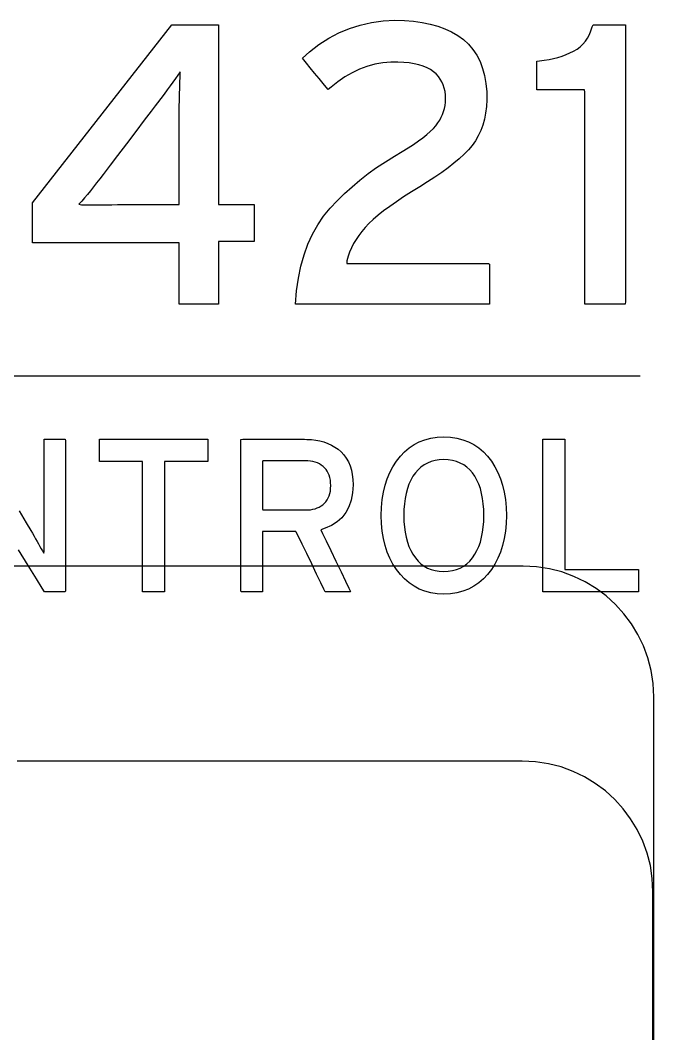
# Model space of a CAD drawing. Extents: x 1 to 47.7, y 0.2 to 35.
# Drawn here: x 24.868 to 25.353, y 16.72 to 17.495 of the extents above; entities that cross this region are included whole.
import ezdxf

# ---------------------------------------------------------------- set-up
doc = ezdxf.new("R2010")
doc.units = 0
doc.header["$MEASUREMENT"] = 0
for name, color, linetype in [('4_1__4U__UP_TO_ONE_IO_BOAR', 7, 'CONTINUOUS'), ('4_2__4U__FRONT_PANEL_W_24_', 7, 'CONTINUOUS'), ('5_1___24__TARGET_LEDS___12', 7, 'CONTINUOUS')]:
    doc.layers.add(name, color=color, linetype=linetype)

msp = doc.modelspace()

# ---------------------------------------------------------------- linework, layer by layer
at = {"layer": '4_1__4U__UP_TO_ONE_IO_BOAR'}
msp.add_lwpolyline([(25.35263, 16.70396), (25.35263, 16.72656), (25.35263, 16.74824), (25.35263, 16.769), (25.35263, 16.78884), (25.35263, 16.80774), (25.35263, 16.82569), (25.35263, 16.84268), (25.35263, 16.85871), (25.35263, 16.87378), (25.35263, 16.88786), (25.35263, 16.90095), (25.35263, 16.91304), (25.35263, 16.92413), (25.35263, 16.9342), (25.35263, 16.94324), (25.35263, 16.95126), (25.35263, 16.95823), (25.35263, 16.96416), (25.35263, 16.96903), (25.35263, 16.97283), (25.35263, 16.97555), (25.35263, 16.9772), (25.35263, 16.97774), (25.35263, 16.97774), (25.35212, 16.98795), (25.3506, 16.99787), (25.34813, 17.00745), (25.34476, 17.01663), (25.34055, 17.02537), (25.33553, 17.03361), (25.32977, 17.04132), (25.32331, 17.04842), (25.3162, 17.05488), (25.3085, 17.06064), (25.30025, 17.06566), (25.29151, 17.06987), (25.28233, 17.07324), (25.27275, 17.07571), (25.26283, 17.07723), (25.25262, 17.07775), (25.25197, 17.07775), (25.25003, 17.07775), (25.24682, 17.07775), (25.24236, 17.07775), (25.23668, 17.07775), (25.22978, 17.07775), (25.22171, 17.07775), (25.21246, 17.07775), (25.20207, 17.07775), (25.19055, 17.07775), (25.17793, 17.07775), (25.16423, 17.07775), (25.14946, 17.07775), (25.13365, 17.07775), (25.11681, 17.07775), (25.09897, 17.07775), (25.08015, 17.07775), (25.06037, 17.07775), (25.03964, 17.07775), (25.018, 17.07775), (24.99546, 17.07775), (24.97203, 17.07775), (24.94775, 17.07775), (24.92263, 17.07775), (24.89668, 17.07775), (24.86995, 17.07775), (24.81416, 17.07775)], dxfattribs=at)
at = {"layer": '4_2__4U__FRONT_PANEL_W_24_'}
for points in [[(25.07845, 17.27809), (25.07934, 17.28834), (25.08074, 17.29807), (25.08266, 17.30728), (25.0851, 17.31596), (25.08805, 17.32412), (25.09153, 17.33175), (25.09552, 17.33886), (25.10003, 17.34545), (25.10506, 17.35151), (25.11042, 17.35721), (25.116, 17.36271), (25.12181, 17.368), (25.12784, 17.37309), (25.13409, 17.37797), (25.14056, 17.38265), (25.14726, 17.38712), (25.15417, 17.39139), (25.16021, 17.39493), (25.16467, 17.3977), (25.16878, 17.40039), (25.17254, 17.40298), (25.17594, 17.40549), (25.17898, 17.40791), (25.18167, 17.41024), (25.184, 17.41248), (25.18597, 17.41463), (25.18754, 17.41674), (25.18888, 17.41889), (25.19004, 17.42109), (25.19103, 17.42332), (25.19184, 17.42559), (25.19248, 17.4279), (25.19294, 17.43024), (25.19322, 17.43263), (25.19333, 17.43506), (25.19324, 17.43793), (25.19292, 17.44072), (25.19236, 17.44335), (25.19158, 17.44583), (25.19056, 17.44816), (25.1893, 17.45034), (25.18782, 17.45237), (25.1861, 17.45425), (25.18414, 17.45598), (25.18181, 17.4576), (25.17917, 17.45901), (25.17621, 17.46023), (25.17294, 17.46125), (25.16937, 17.46208), (25.16548, 17.4627), (25.16128, 17.46313), (25.15677, 17.46336), (25.15147, 17.46333), (25.14521, 17.46276), (25.13912, 17.46166), (25.13317, 17.46004), (25.12739, 17.4579), (25.12176, 17.45523), (25.1163, 17.45204), (25.11099, 17.44832), (25.10584, 17.44408), (25.10337, 17.44231), (25.10195, 17.44405), (25.09954, 17.44702), (25.09648, 17.45078), (25.09313, 17.4549), (25.08984, 17.45894), (25.08696, 17.46249), (25.08484, 17.46509), (25.08383, 17.46633), (25.08923, 17.47118), (25.09645, 17.47672), (25.10395, 17.48154), (25.11171, 17.48564), (25.11975, 17.48902), (25.12805, 17.49167), (25.13662, 17.49361), (25.14547, 17.49483), (25.15458, 17.49532), (25.16187, 17.49514), (25.16879, 17.49459), (25.17535, 17.49368), (25.18153, 17.49241), (25.18735, 17.49077), (25.1928, 17.48876), (25.19788, 17.48639), (25.2026, 17.48366), (25.20695, 17.48053), (25.21085, 17.47691), (25.21427, 17.47291), (25.21722, 17.46851), (25.2197, 17.46371), (25.22169, 17.45853), (25.22321, 17.45296), (25.22426, 17.44699), (25.22483, 17.44063), (25.2249, 17.43454), (25.22461, 17.42932), (25.22399, 17.42434), (25.22307, 17.41961), (25.22183, 17.41511), (25.22027, 17.41086), (25.2184, 17.40684), (25.21621, 17.40307), (25.21371, 17.39953), (25.21079, 17.39618), (25.20746, 17.39279), (25.20375, 17.38936), (25.19967, 17.38589), (25.19521, 17.38238), (25.19037, 17.37883), (25.18516, 17.37523), (25.17958, 17.37159), (25.17362, 17.36791), (25.16723, 17.36401), (25.16124, 17.36019), (25.15569, 17.3565), (25.15059, 17.35292), (25.14593, 17.34947), (25.14172, 17.34614), (25.13796, 17.34293), (25.13464, 17.33983), (25.13177, 17.33685), (25.12921, 17.33383), (25.12689, 17.33076), (25.1248, 17.32764), (25.12294, 17.32448), (25.12131, 17.32127), (25.11992, 17.31802), (25.11876, 17.31472), (25.11783, 17.31137), (25.1178, 17.30911), (25.12416, 17.30911), (25.13647, 17.30911), (25.15278, 17.30911), (25.17115, 17.30911), (25.18962, 17.30911), (25.20625, 17.30911), (25.2191, 17.30911), (25.22622, 17.30911), (25.22704, 17.30875), (25.22704, 17.30653), (25.22704, 17.30275), (25.22704, 17.29796), (25.22704, 17.29272), (25.22704, 17.28756), (25.22704, 17.28305), (25.22704, 17.27973), (25.22704, 17.27815), (25.22374, 17.27809), (25.21122, 17.27809), (25.19181, 17.27809), (25.16816, 17.27809), (25.1429, 17.27809), (25.11866, 17.27809), (25.09808, 17.27809), (25.0838, 17.27809)], [(25.30001, 17.27809), (25.30001, 17.28436), (25.30001, 17.30105), (25.30001, 17.32495), (25.30001, 17.35285), (25.30001, 17.38155), (25.30001, 17.40785), (25.30001, 17.42854), (25.30001, 17.44042), (25.29964, 17.44206), (25.29698, 17.44206), (25.29235, 17.44206), (25.28645, 17.44206), (25.28002, 17.44206), (25.27377, 17.44206), (25.26842, 17.44206), (25.26468, 17.44206), (25.26328, 17.44206), (25.26328, 17.4429), (25.26328, 17.44515), (25.26328, 17.44837), (25.26328, 17.45212), (25.26328, 17.45599), (25.26328, 17.45953), (25.26328, 17.46232), (25.26328, 17.46392), (25.26518, 17.4643), (25.2689, 17.46472), (25.27249, 17.46529), (25.27595, 17.46601), (25.27928, 17.46686), (25.28248, 17.46787), (25.28555, 17.46902), (25.2885, 17.47031), (25.29131, 17.47175), (25.29392, 17.4733), (25.29629, 17.47506), (25.29842, 17.47705), (25.30032, 17.47925), (25.30198, 17.48168), (25.3034, 17.48432), (25.30459, 17.48718), (25.30554, 17.49027), (25.30617, 17.49189), (25.30799, 17.49189), (25.31116, 17.49189), (25.31518, 17.49189), (25.31957, 17.49189), (25.32384, 17.49189), (25.3275, 17.49189), (25.33005, 17.49189), (25.33101, 17.49189), (25.33101, 17.48371), (25.33101, 17.46195), (25.33101, 17.43079), (25.33101, 17.39441), (25.33101, 17.35699), (25.33101, 17.32269), (25.33101, 17.29571), (25.33101, 17.28022), (25.3307, 17.27809), (25.32846, 17.27809), (25.32455, 17.27809), (25.31957, 17.27809), (25.31414, 17.27809), (25.30887, 17.27809), (25.30435, 17.27809), (25.30119, 17.27809)], [(24.99025, 17.45591), (24.9885, 17.45342), (24.98664, 17.4508), (24.98464, 17.44803), (24.98252, 17.44512), (24.98027, 17.44206), (24.9779, 17.43887), (24.9754, 17.43553), (24.97278, 17.43204), (24.97109, 17.42982), (24.96797, 17.42571), (24.96274, 17.41881), (24.9562, 17.41018), (24.94915, 17.40088), (24.94238, 17.39195), (24.93669, 17.38446), (24.93289, 17.37944), (24.93136, 17.37743), (24.9288, 17.37409), (24.92631, 17.37088), (24.92389, 17.36782), (24.92153, 17.3649), (24.91925, 17.36213), (24.91703, 17.3595), (24.91489, 17.35701), (24.91281, 17.35466), (24.91467, 17.35402), (24.9182, 17.35403), (24.92187, 17.35405), (24.92569, 17.35407), (24.92965, 17.35411), (24.93375, 17.35415), (24.93799, 17.35421), (24.94238, 17.35427), (24.94574, 17.35432), (24.94834, 17.35432), (24.95351, 17.35432), (24.96037, 17.35432), (24.96805, 17.35432), (24.97566, 17.35432), (24.98233, 17.35432), (24.98718, 17.35432), (24.98934, 17.35432), (24.98938, 17.35612), (24.98938, 17.36207), (24.98938, 17.37098), (24.98938, 17.38158), (24.98938, 17.39263), (24.98938, 17.40287), (24.98938, 17.41106), (24.98938, 17.41594), (24.98941, 17.41907), (24.98948, 17.42432), (24.98957, 17.42939), (24.98966, 17.43427), (24.98976, 17.43897), (24.98987, 17.44348), (24.98999, 17.44781), (24.99011, 17.45195)], [(25.12257, 17.13984), (25.12214, 17.13365), (25.12107, 17.12805), (25.11936, 17.12304), (25.117, 17.11861), (25.11401, 17.11477), (25.11037, 17.11152), (25.10609, 17.10886), (25.10116, 17.10678), (25.09782, 17.10551), (25.09924, 17.10257), (25.10194, 17.097), (25.10547, 17.0897), (25.10941, 17.08155), (25.11334, 17.07344), (25.11682, 17.06626), (25.11941, 17.06089), (25.1207, 17.05823), (25.12038, 17.05809), (25.11874, 17.05809), (25.11615, 17.05809), (25.11299, 17.05809), (25.10961, 17.05809), (25.10638, 17.05809), (25.10367, 17.05809), (25.10183, 17.05809), (25.10122, 17.05811), (25.10024, 17.06011), (25.09793, 17.0649), (25.09468, 17.07159), (25.09092, 17.07935), (25.08707, 17.08729), (25.08354, 17.09458), (25.08075, 17.10034), (25.07911, 17.10371), (25.07865, 17.10424), (25.07693, 17.10424), (25.07384, 17.10424), (25.06987, 17.10424), (25.06548, 17.10424), (25.06116, 17.10424), (25.05738, 17.10424), (25.05462, 17.10424), (25.05335, 17.10424), (25.05332, 17.10308), (25.05332, 17.09897), (25.05332, 17.09271), (25.05332, 17.08516), (25.05332, 17.07718), (25.05332, 17.06963), (25.05332, 17.06337), (25.05332, 17.05926), (25.0533, 17.05809), (25.05247, 17.05809), (25.05068, 17.05809), (25.04823, 17.05809), (25.04542, 17.05809), (25.04258, 17.05809), (25.04, 17.05809), (25.038, 17.05809), (25.03688, 17.05809), (25.03674, 17.05943), (25.03674, 17.06796), (25.03674, 17.08251), (25.03674, 17.10092), (25.03674, 17.121), (25.03674, 17.14059), (25.03674, 17.15751), (25.03674, 17.1696), (25.03674, 17.17467), (25.03827, 17.17471), (25.04293, 17.17471), (25.04982, 17.17471), (25.058, 17.17471), (25.06656, 17.17471), (25.07458, 17.17471), (25.08113, 17.17471), (25.08528, 17.17471), (25.08724, 17.1747), (25.09069, 17.17453), (25.09401, 17.17413), (25.09719, 17.17352), (25.10024, 17.17267), (25.10315, 17.17161), (25.10592, 17.17033), (25.10856, 17.16882), (25.11107, 17.16709), (25.11344, 17.1651), (25.11555, 17.16285), (25.11738, 17.16033), (25.11894, 17.15756), (25.12022, 17.15453), (25.12122, 17.15124), (25.12195, 17.1477), (25.1224, 17.1439)], [(25.23984, 17.11644), (25.23963, 17.11023), (25.23908, 17.10433), (25.23819, 17.09872), (25.23694, 17.09341), (25.23535, 17.0884), (25.23342, 17.08369), (25.23114, 17.07928), (25.22852, 17.07517), (25.22553, 17.07133), (25.22225, 17.06787), (25.2187, 17.06486), (25.21489, 17.0623), (25.21082, 17.06019), (25.20649, 17.05852), (25.20189, 17.05731), (25.19704, 17.05654), (25.19192, 17.05622), (25.18685, 17.05654), (25.18203, 17.05731), (25.17749, 17.05852), (25.17321, 17.06019), (25.16919, 17.0623), (25.16545, 17.06486), (25.16196, 17.06787), (25.15875, 17.07133), (25.15576, 17.07517), (25.15308, 17.07928), (25.15074, 17.08369), (25.14876, 17.0884), (25.14713, 17.09341), (25.14586, 17.09872), (25.14494, 17.10433), (25.14438, 17.11023), (25.14417, 17.11644), (25.14438, 17.12265), (25.14494, 17.12857), (25.14586, 17.1342), (25.14713, 17.13953), (25.14876, 17.14457), (25.15074, 17.14931), (25.15308, 17.15377), (25.15576, 17.15793), (25.15875, 17.16177), (25.16196, 17.16517), (25.16545, 17.16813), (25.16919, 17.17065), (25.17321, 17.17272), (25.17749, 17.17435), (25.18203, 17.17554), (25.18685, 17.17628), (25.19192, 17.17658), (25.19704, 17.17628), (25.20189, 17.17554), (25.20649, 17.17435), (25.21082, 17.17272), (25.21489, 17.17065), (25.2187, 17.16813), (25.22225, 17.16517), (25.22553, 17.16177), (25.22852, 17.15793), (25.23114, 17.15377), (25.23342, 17.14931), (25.23535, 17.14457), (25.23694, 17.13953), (25.23819, 17.1342), (25.23908, 17.12857), (25.23963, 17.12265)], [(25.22262, 17.11644), (25.22251, 17.12102), (25.22219, 17.12537), (25.22165, 17.12948), (25.2209, 17.13335), (25.21994, 17.13698), (25.21876, 17.14038), (25.21737, 17.14354), (25.21577, 17.14647), (25.21394, 17.14912), (25.2119, 17.15144), (25.20965, 17.15346), (25.20721, 17.15517), (25.20456, 17.15658), (25.2017, 17.15769), (25.19865, 17.15849), (25.19539, 17.15898), (25.19192, 17.15917), (25.18853, 17.15898), (25.18533, 17.15849), (25.18233, 17.15769), (25.17952, 17.15658), (25.17691, 17.15517), (25.17449, 17.15346), (25.17226, 17.15144), (25.17023, 17.14912), (25.16838, 17.14647), (25.16674, 17.14354), (25.16532, 17.14038), (25.16412, 17.13698), (25.16314, 17.13335), (25.16237, 17.12948), (25.16183, 17.12537), (25.1615, 17.12102), (25.16139, 17.11644), (25.1615, 17.11191), (25.16183, 17.10762), (25.16237, 17.10356), (25.16314, 17.09973), (25.16412, 17.09613), (25.16532, 17.09277), (25.16674, 17.08963), (25.16838, 17.08673), (25.17023, 17.08403), (25.17226, 17.08159), (25.17449, 17.07948), (25.17691, 17.07769), (25.17952, 17.07623), (25.18233, 17.07509), (25.18533, 17.07428), (25.18853, 17.07379), (25.19192, 17.07363), (25.19539, 17.07379), (25.19865, 17.07428), (25.2017, 17.07509), (25.20456, 17.07623), (25.20721, 17.07769), (25.20965, 17.07948), (25.2119, 17.08159), (25.21394, 17.08403), (25.21577, 17.08673), (25.21737, 17.08963), (25.21876, 17.09277), (25.21994, 17.09613), (25.2209, 17.09973), (25.22165, 17.10356), (25.22219, 17.10762), (25.22251, 17.11191)], [(25.10551, 17.13935), (25.1054, 17.14151), (25.10516, 17.14354), (25.10477, 17.14543), (25.10426, 17.14719), (25.1036, 17.14882), (25.1028, 17.15031), (25.10187, 17.15167), (25.1008, 17.1529), (25.09959, 17.15402), (25.09826, 17.15504), (25.09682, 17.15591), (25.09528, 17.15665), (25.09363, 17.15725), (25.09187, 17.15771), (25.09001, 17.15804), (25.08805, 17.15823), (25.08625, 17.15828), (25.08462, 17.15828), (25.08097, 17.15828), (25.07595, 17.15828), (25.07022, 17.15828), (25.06444, 17.15828), (25.05927, 17.15828), (25.05538, 17.15828), (25.05343, 17.15828), (25.05332, 17.15751), (25.05332, 17.15424), (25.05332, 17.14909), (25.05332, 17.1428), (25.05332, 17.13614), (25.05332, 17.12986), (25.05332, 17.1247), (25.05332, 17.12143), (25.05343, 17.12067), (25.05538, 17.12067), (25.05927, 17.12067), (25.06444, 17.12067), (25.07022, 17.12067), (25.07595, 17.12067), (25.08097, 17.12067), (25.08462, 17.12067), (25.08625, 17.12067), (25.08802, 17.12071), (25.08996, 17.12089), (25.09179, 17.1212), (25.09352, 17.12164), (25.09515, 17.12221), (25.09668, 17.12291), (25.09811, 17.12374), (25.09943, 17.12471), (25.10065, 17.1258), (25.10176, 17.12701), (25.10272, 17.12836), (25.10354, 17.12985), (25.10422, 17.13147), (25.10475, 17.13323), (25.10515, 17.13514), (25.1054, 17.13717)]]:
    msp.add_lwpolyline(points, close=True, dxfattribs=at)
for points in [[(25.01949, 17.32614), (25.01949, 17.27809), (24.98938, 17.27809), (24.98938, 17.3251), (24.87724, 17.3251), (24.87724, 17.35569), (24.98397, 17.49189), (25.01949, 17.49189), (25.01949, 17.35432), (25.04694, 17.35432), (25.04694, 17.32614), (25.01949, 17.32614)], [(25.3422, 17.22313), (22.07394, 17.22313)], [(24.8669, 17.11994), (24.87247, 17.11071), (24.87599, 17.10489), (24.87717, 17.1029), (24.87844, 17.10073), (24.87964, 17.09864), (24.8808, 17.09663), (24.88191, 17.09469), (24.88296, 17.09282), (24.88397, 17.09103), (24.88492, 17.08932), (24.88582, 17.08768), (24.88617, 17.08861), (24.88613, 17.0915), (24.8861, 17.09447), (24.88608, 17.09753), (24.88606, 17.10066), (24.88604, 17.10388), (24.88604, 17.10718), (24.88603, 17.11056), (24.88603, 17.11402), (24.88603, 17.11615), (24.88603, 17.12156), (24.88603, 17.12969), (24.88603, 17.13946), (24.88603, 17.14977), (24.88603, 17.15954), (24.88603, 17.16767), (24.88603, 17.17308), (24.88604, 17.17471), (24.8868, 17.17471), (24.88852, 17.17471), (24.89089, 17.17471), (24.89363, 17.17471), (24.89643, 17.17471), (24.89899, 17.17471), (24.90103, 17.17471), (24.90224, 17.17471), (24.90244, 17.17389), (24.90244, 17.16634), (24.90244, 17.15259), (24.90244, 17.13476), (24.90244, 17.11497), (24.90244, 17.09533), (24.90244, 17.07795), (24.90244, 17.06496), (24.90244, 17.05846), (24.90213, 17.05809), (24.90081, 17.05809), (24.89873, 17.05809), (24.89616, 17.05809), (24.8934, 17.05809), (24.89075, 17.05809), (24.88849, 17.05809), (24.88693, 17.05809), (24.88634, 17.05809), (24.8847, 17.06076), (24.88031, 17.06788), (24.874, 17.07813), (24.86659, 17.09018)], [(24.97829, 17.15763), (24.97829, 17.05809), (24.96139, 17.05809), (24.96139, 17.15763), (24.92843, 17.15763), (24.92843, 17.17471), (25.01128, 17.17471), (25.01128, 17.15763), (24.97829, 17.15763)], [(25.2677, 17.05809), (25.2677, 17.17471), (25.2846, 17.17471), (25.2846, 17.07517), (25.34096, 17.07517), (25.34096, 17.05809), (25.2677, 17.05809)], [(25.35207, 16.71119), (25.35207, 16.72708), (25.35207, 16.74185), (25.35207, 16.7555), (25.35207, 16.76801), (25.35207, 16.77937), (25.35207, 16.78958), (25.35207, 16.79863), (25.35207, 16.8065), (25.35207, 16.81318), (25.35207, 16.81868), (25.35207, 16.82297), (25.35207, 16.82604), (25.35207, 16.82789), (25.35207, 16.82851), (25.35207, 16.82851), (25.35156, 16.83872), (25.35004, 16.84864), (25.34757, 16.85822), (25.3442, 16.8674), (25.33998, 16.87614), (25.33497, 16.88439), (25.32921, 16.89209), (25.32275, 16.8992), (25.31564, 16.90566), (25.30794, 16.91142), (25.29969, 16.91643), (25.29095, 16.92065), (25.28177, 16.92402), (25.27219, 16.92649), (25.26227, 16.928), (25.25206, 16.92852), (25.25108, 16.92852), (25.24816, 16.92852), (25.24334, 16.92852), (25.23664, 16.92852), (25.22809, 16.92852), (25.21773, 16.92852), (25.20558, 16.92852), (25.19169, 16.92852), (25.17606, 16.92852), (25.15875, 16.92852), (25.13978, 16.92852), (25.11917, 16.92852), (25.09697, 16.92852), (25.0732, 16.92852), (25.04788, 16.92852), (25.02107, 16.92852), (24.99277, 16.92852), (24.96303, 16.92852), (24.93188, 16.92852), (24.89934, 16.92852), (24.86544, 16.92852)]]:
    msp.add_lwpolyline(points, dxfattribs=at)
at = {"layer": '5_1___24__TARGET_LEDS___12'}
for points in [[(25.07845, 17.27809), (25.07934, 17.28834), (25.08074, 17.29807), (25.08266, 17.30728), (25.0851, 17.31596), (25.08805, 17.32412), (25.09153, 17.33175), (25.09552, 17.33886), (25.10003, 17.34545), (25.10506, 17.35151), (25.11042, 17.35721), (25.116, 17.36271), (25.12181, 17.368), (25.12784, 17.37309), (25.13409, 17.37797), (25.14056, 17.38265), (25.14726, 17.38712), (25.15417, 17.39139), (25.16021, 17.39493), (25.16467, 17.3977), (25.16878, 17.40039), (25.17254, 17.40298), (25.17594, 17.40549), (25.17898, 17.40791), (25.18167, 17.41024), (25.184, 17.41248), (25.18597, 17.41463), (25.18754, 17.41674), (25.18888, 17.41889), (25.19004, 17.42109), (25.19103, 17.42332), (25.19184, 17.42559), (25.19248, 17.4279), (25.19294, 17.43024), (25.19322, 17.43263), (25.19333, 17.43506), (25.19324, 17.43793), (25.19292, 17.44072), (25.19236, 17.44335), (25.19158, 17.44583), (25.19056, 17.44816), (25.1893, 17.45034), (25.18782, 17.45237), (25.1861, 17.45425), (25.18414, 17.45598), (25.18181, 17.4576), (25.17917, 17.45901), (25.17621, 17.46023), (25.17294, 17.46125), (25.16937, 17.46208), (25.16548, 17.4627), (25.16128, 17.46313), (25.15677, 17.46336), (25.15147, 17.46333), (25.14521, 17.46276), (25.13912, 17.46166), (25.13317, 17.46004), (25.12739, 17.4579), (25.12176, 17.45523), (25.1163, 17.45204), (25.11099, 17.44832), (25.10584, 17.44408), (25.10337, 17.44231), (25.10195, 17.44405), (25.09954, 17.44702), (25.09648, 17.45078), (25.09313, 17.4549), (25.08984, 17.45894), (25.08696, 17.46249), (25.08484, 17.46509), (25.08383, 17.46633), (25.08923, 17.47118), (25.09645, 17.47672), (25.10395, 17.48154), (25.11171, 17.48564), (25.11975, 17.48902), (25.12805, 17.49167), (25.13662, 17.49361), (25.14547, 17.49483), (25.15458, 17.49532), (25.16187, 17.49514), (25.16879, 17.49459), (25.17535, 17.49368), (25.18153, 17.49241), (25.18735, 17.49077), (25.1928, 17.48876), (25.19788, 17.48639), (25.2026, 17.48366), (25.20695, 17.48053), (25.21085, 17.47691), (25.21427, 17.47291), (25.21722, 17.46851), (25.2197, 17.46371), (25.22169, 17.45853), (25.22321, 17.45296), (25.22426, 17.44699), (25.22483, 17.44063), (25.2249, 17.43454), (25.22461, 17.42932), (25.22399, 17.42434), (25.22307, 17.41961), (25.22183, 17.41511), (25.22027, 17.41086), (25.2184, 17.40684), (25.21621, 17.40307), (25.21371, 17.39953), (25.21079, 17.39618), (25.20746, 17.39279), (25.20375, 17.38936), (25.19967, 17.38589), (25.19521, 17.38238), (25.19037, 17.37883), (25.18516, 17.37523), (25.17958, 17.37159), (25.17362, 17.36791), (25.16723, 17.36401), (25.16124, 17.36019), (25.15569, 17.3565), (25.15059, 17.35292), (25.14593, 17.34947), (25.14172, 17.34614), (25.13796, 17.34293), (25.13464, 17.33983), (25.13177, 17.33685), (25.12921, 17.33383), (25.12689, 17.33076), (25.1248, 17.32764), (25.12294, 17.32448), (25.12131, 17.32127), (25.11992, 17.31802), (25.11876, 17.31472), (25.11783, 17.31137), (25.1178, 17.30911), (25.12416, 17.30911), (25.13647, 17.30911), (25.15278, 17.30911), (25.17115, 17.30911), (25.18962, 17.30911), (25.20625, 17.30911), (25.2191, 17.30911), (25.22622, 17.30911), (25.22704, 17.30875), (25.22704, 17.30653), (25.22704, 17.30275), (25.22704, 17.29796), (25.22704, 17.29272), (25.22704, 17.28756), (25.22704, 17.28305), (25.22704, 17.27973), (25.22704, 17.27815), (25.22374, 17.27809), (25.21122, 17.27809), (25.19181, 17.27809), (25.16816, 17.27809), (25.1429, 17.27809), (25.11866, 17.27809), (25.09808, 17.27809), (25.0838, 17.27809)], [(25.30001, 17.27809), (25.30001, 17.28436), (25.30001, 17.30105), (25.30001, 17.32495), (25.30001, 17.35285), (25.30001, 17.38155), (25.30001, 17.40785), (25.30001, 17.42854), (25.30001, 17.44042), (25.29964, 17.44206), (25.29698, 17.44206), (25.29235, 17.44206), (25.28645, 17.44206), (25.28002, 17.44206), (25.27377, 17.44206), (25.26842, 17.44206), (25.26468, 17.44206), (25.26328, 17.44206), (25.26328, 17.4429), (25.26328, 17.44515), (25.26328, 17.44837), (25.26328, 17.45212), (25.26328, 17.45599), (25.26328, 17.45953), (25.26328, 17.46232), (25.26328, 17.46392), (25.26518, 17.4643), (25.2689, 17.46472), (25.27249, 17.46529), (25.27595, 17.46601), (25.27928, 17.46686), (25.28248, 17.46787), (25.28555, 17.46902), (25.2885, 17.47031), (25.29131, 17.47175), (25.29392, 17.4733), (25.29629, 17.47506), (25.29842, 17.47705), (25.30032, 17.47925), (25.30198, 17.48168), (25.3034, 17.48432), (25.30459, 17.48718), (25.30554, 17.49027), (25.30617, 17.49189), (25.30799, 17.49189), (25.31116, 17.49189), (25.31518, 17.49189), (25.31957, 17.49189), (25.32384, 17.49189), (25.3275, 17.49189), (25.33005, 17.49189), (25.33101, 17.49189), (25.33101, 17.48371), (25.33101, 17.46195), (25.33101, 17.43079), (25.33101, 17.39441), (25.33101, 17.35699), (25.33101, 17.32269), (25.33101, 17.29571), (25.33101, 17.28022), (25.3307, 17.27809), (25.32846, 17.27809), (25.32455, 17.27809), (25.31957, 17.27809), (25.31414, 17.27809), (25.30887, 17.27809), (25.30435, 17.27809), (25.30119, 17.27809)], [(24.99025, 17.45591), (24.9885, 17.45342), (24.98664, 17.4508), (24.98464, 17.44803), (24.98252, 17.44512), (24.98027, 17.44206), (24.9779, 17.43887), (24.9754, 17.43553), (24.97278, 17.43204), (24.97109, 17.42982), (24.96797, 17.42571), (24.96274, 17.41881), (24.9562, 17.41018), (24.94915, 17.40088), (24.94238, 17.39195), (24.93669, 17.38446), (24.93289, 17.37944), (24.93136, 17.37743), (24.9288, 17.37409), (24.92631, 17.37088), (24.92389, 17.36782), (24.92153, 17.3649), (24.91925, 17.36213), (24.91703, 17.3595), (24.91489, 17.35701), (24.91281, 17.35466), (24.91467, 17.35402), (24.9182, 17.35403), (24.92187, 17.35405), (24.92569, 17.35407), (24.92965, 17.35411), (24.93375, 17.35415), (24.93799, 17.35421), (24.94238, 17.35427), (24.94574, 17.35432), (24.94834, 17.35432), (24.95351, 17.35432), (24.96037, 17.35432), (24.96805, 17.35432), (24.97566, 17.35432), (24.98233, 17.35432), (24.98718, 17.35432), (24.98934, 17.35432), (24.98938, 17.35612), (24.98938, 17.36207), (24.98938, 17.37098), (24.98938, 17.38158), (24.98938, 17.39263), (24.98938, 17.40287), (24.98938, 17.41106), (24.98938, 17.41594), (24.98941, 17.41907), (24.98948, 17.42432), (24.98957, 17.42939), (24.98966, 17.43427), (24.98976, 17.43897), (24.98987, 17.44348), (24.98999, 17.44781), (24.99011, 17.45195)], [(25.12257, 17.13984), (25.12214, 17.13365), (25.12107, 17.12805), (25.11936, 17.12304), (25.117, 17.11861), (25.11401, 17.11477), (25.11037, 17.11152), (25.10609, 17.10886), (25.10116, 17.10678), (25.09782, 17.10551), (25.09924, 17.10257), (25.10194, 17.097), (25.10547, 17.0897), (25.10941, 17.08155), (25.11334, 17.07344), (25.11682, 17.06626), (25.11941, 17.06089), (25.1207, 17.05823), (25.12038, 17.05809), (25.11874, 17.05809), (25.11615, 17.05809), (25.11299, 17.05809), (25.10961, 17.05809), (25.10638, 17.05809), (25.10367, 17.05809), (25.10183, 17.05809), (25.10122, 17.05811), (25.10024, 17.06011), (25.09793, 17.0649), (25.09468, 17.07159), (25.09092, 17.07935), (25.08707, 17.08729), (25.08354, 17.09458), (25.08075, 17.10034), (25.07911, 17.10371), (25.07865, 17.10424), (25.07693, 17.10424), (25.07384, 17.10424), (25.06987, 17.10424), (25.06548, 17.10424), (25.06116, 17.10424), (25.05738, 17.10424), (25.05462, 17.10424), (25.05335, 17.10424), (25.05332, 17.10308), (25.05332, 17.09897), (25.05332, 17.09271), (25.05332, 17.08516), (25.05332, 17.07718), (25.05332, 17.06963), (25.05332, 17.06337), (25.05332, 17.05926), (25.0533, 17.05809), (25.05247, 17.05809), (25.05068, 17.05809), (25.04823, 17.05809), (25.04542, 17.05809), (25.04258, 17.05809), (25.04, 17.05809), (25.038, 17.05809), (25.03688, 17.05809), (25.03674, 17.05943), (25.03674, 17.06796), (25.03674, 17.08251), (25.03674, 17.10092), (25.03674, 17.121), (25.03674, 17.14059), (25.03674, 17.15751), (25.03674, 17.1696), (25.03674, 17.17467), (25.03827, 17.17471), (25.04293, 17.17471), (25.04982, 17.17471), (25.058, 17.17471), (25.06656, 17.17471), (25.07458, 17.17471), (25.08113, 17.17471), (25.08528, 17.17471), (25.08724, 17.1747), (25.09069, 17.17453), (25.09401, 17.17413), (25.09719, 17.17352), (25.10024, 17.17267), (25.10315, 17.17161), (25.10592, 17.17033), (25.10856, 17.16882), (25.11107, 17.16709), (25.11344, 17.1651), (25.11555, 17.16285), (25.11738, 17.16033), (25.11894, 17.15756), (25.12022, 17.15453), (25.12122, 17.15124), (25.12195, 17.1477), (25.1224, 17.1439)], [(25.23984, 17.11644), (25.23963, 17.11023), (25.23908, 17.10433), (25.23819, 17.09872), (25.23694, 17.09341), (25.23535, 17.0884), (25.23342, 17.08369), (25.23114, 17.07928), (25.22852, 17.07517), (25.22553, 17.07133), (25.22225, 17.06787), (25.2187, 17.06486), (25.21489, 17.0623), (25.21082, 17.06019), (25.20649, 17.05852), (25.20189, 17.05731), (25.19704, 17.05654), (25.19192, 17.05622), (25.18685, 17.05654), (25.18203, 17.05731), (25.17749, 17.05852), (25.17321, 17.06019), (25.16919, 17.0623), (25.16545, 17.06486), (25.16196, 17.06787), (25.15875, 17.07133), (25.15576, 17.07517), (25.15308, 17.07928), (25.15074, 17.08369), (25.14876, 17.0884), (25.14713, 17.09341), (25.14586, 17.09872), (25.14494, 17.10433), (25.14438, 17.11023), (25.14417, 17.11644), (25.14438, 17.12265), (25.14494, 17.12857), (25.14586, 17.1342), (25.14713, 17.13953), (25.14876, 17.14457), (25.15074, 17.14931), (25.15308, 17.15377), (25.15576, 17.15793), (25.15875, 17.16177), (25.16196, 17.16517), (25.16545, 17.16813), (25.16919, 17.17065), (25.17321, 17.17272), (25.17749, 17.17435), (25.18203, 17.17554), (25.18685, 17.17628), (25.19192, 17.17658), (25.19704, 17.17628), (25.20189, 17.17554), (25.20649, 17.17435), (25.21082, 17.17272), (25.21489, 17.17065), (25.2187, 17.16813), (25.22225, 17.16517), (25.22553, 17.16177), (25.22852, 17.15793), (25.23114, 17.15377), (25.23342, 17.14931), (25.23535, 17.14457), (25.23694, 17.13953), (25.23819, 17.1342), (25.23908, 17.12857), (25.23963, 17.12265)], [(25.22262, 17.11644), (25.22251, 17.12102), (25.22219, 17.12537), (25.22165, 17.12948), (25.2209, 17.13335), (25.21994, 17.13698), (25.21876, 17.14038), (25.21737, 17.14354), (25.21577, 17.14647), (25.21394, 17.14912), (25.2119, 17.15144), (25.20965, 17.15346), (25.20721, 17.15517), (25.20456, 17.15658), (25.2017, 17.15769), (25.19865, 17.15849), (25.19539, 17.15898), (25.19192, 17.15917), (25.18853, 17.15898), (25.18533, 17.15849), (25.18233, 17.15769), (25.17952, 17.15658), (25.17691, 17.15517), (25.17449, 17.15346), (25.17226, 17.15144), (25.17023, 17.14912), (25.16838, 17.14647), (25.16674, 17.14354), (25.16532, 17.14038), (25.16412, 17.13698), (25.16314, 17.13335), (25.16237, 17.12948), (25.16183, 17.12537), (25.1615, 17.12102), (25.16139, 17.11644), (25.1615, 17.11191), (25.16183, 17.10762), (25.16237, 17.10356), (25.16314, 17.09973), (25.16412, 17.09613), (25.16532, 17.09277), (25.16674, 17.08963), (25.16838, 17.08673), (25.17023, 17.08403), (25.17226, 17.08159), (25.17449, 17.07948), (25.17691, 17.07769), (25.17952, 17.07623), (25.18233, 17.07509), (25.18533, 17.07428), (25.18853, 17.07379), (25.19192, 17.07363), (25.19539, 17.07379), (25.19865, 17.07428), (25.2017, 17.07509), (25.20456, 17.07623), (25.20721, 17.07769), (25.20965, 17.07948), (25.2119, 17.08159), (25.21394, 17.08403), (25.21577, 17.08673), (25.21737, 17.08963), (25.21876, 17.09277), (25.21994, 17.09613), (25.2209, 17.09973), (25.22165, 17.10356), (25.22219, 17.10762), (25.22251, 17.11191)], [(25.10551, 17.13935), (25.1054, 17.14151), (25.10516, 17.14354), (25.10477, 17.14543), (25.10426, 17.14719), (25.1036, 17.14882), (25.1028, 17.15031), (25.10187, 17.15167), (25.1008, 17.1529), (25.09959, 17.15402), (25.09826, 17.15504), (25.09682, 17.15591), (25.09528, 17.15665), (25.09363, 17.15725), (25.09187, 17.15771), (25.09001, 17.15804), (25.08805, 17.15823), (25.08625, 17.15828), (25.08462, 17.15828), (25.08097, 17.15828), (25.07595, 17.15828), (25.07022, 17.15828), (25.06444, 17.15828), (25.05927, 17.15828), (25.05538, 17.15828), (25.05343, 17.15828), (25.05332, 17.15751), (25.05332, 17.15424), (25.05332, 17.14909), (25.05332, 17.1428), (25.05332, 17.13614), (25.05332, 17.12986), (25.05332, 17.1247), (25.05332, 17.12143), (25.05343, 17.12067), (25.05538, 17.12067), (25.05927, 17.12067), (25.06444, 17.12067), (25.07022, 17.12067), (25.07595, 17.12067), (25.08097, 17.12067), (25.08462, 17.12067), (25.08625, 17.12067), (25.08802, 17.12071), (25.08996, 17.12089), (25.09179, 17.1212), (25.09352, 17.12164), (25.09515, 17.12221), (25.09668, 17.12291), (25.09811, 17.12374), (25.09943, 17.12471), (25.10065, 17.1258), (25.10176, 17.12701), (25.10272, 17.12836), (25.10354, 17.12985), (25.10422, 17.13147), (25.10475, 17.13323), (25.10515, 17.13514), (25.1054, 17.13717)]]:
    msp.add_lwpolyline(points, close=True, dxfattribs=at)
for points in [[(25.01949, 17.32614), (25.01949, 17.27809), (24.98938, 17.27809), (24.98938, 17.3251), (24.87724, 17.3251), (24.87724, 17.35569), (24.98397, 17.49189), (25.01949, 17.49189), (25.01949, 17.35432), (25.04694, 17.35432), (25.04694, 17.32614), (25.01949, 17.32614)], [(25.3422, 17.22313), (22.07394, 17.22313)], [(24.8669, 17.11994), (24.87247, 17.11071), (24.87599, 17.10489), (24.87717, 17.1029), (24.87844, 17.10073), (24.87964, 17.09864), (24.8808, 17.09663), (24.88191, 17.09469), (24.88296, 17.09282), (24.88397, 17.09103), (24.88492, 17.08932), (24.88582, 17.08768), (24.88617, 17.08861), (24.88613, 17.0915), (24.8861, 17.09447), (24.88608, 17.09753), (24.88606, 17.10066), (24.88604, 17.10388), (24.88604, 17.10718), (24.88603, 17.11056), (24.88603, 17.11402), (24.88603, 17.11615), (24.88603, 17.12156), (24.88603, 17.12969), (24.88603, 17.13946), (24.88603, 17.14977), (24.88603, 17.15954), (24.88603, 17.16767), (24.88603, 17.17308), (24.88604, 17.17471), (24.8868, 17.17471), (24.88852, 17.17471), (24.89089, 17.17471), (24.89363, 17.17471), (24.89643, 17.17471), (24.89899, 17.17471), (24.90103, 17.17471), (24.90224, 17.17471), (24.90244, 17.17389), (24.90244, 17.16634), (24.90244, 17.15259), (24.90244, 17.13476), (24.90244, 17.11497), (24.90244, 17.09533), (24.90244, 17.07795), (24.90244, 17.06496), (24.90244, 17.05846), (24.90213, 17.05809), (24.90081, 17.05809), (24.89873, 17.05809), (24.89616, 17.05809), (24.8934, 17.05809), (24.89075, 17.05809), (24.88849, 17.05809), (24.88693, 17.05809), (24.88634, 17.05809), (24.8847, 17.06076), (24.88031, 17.06788), (24.874, 17.07813), (24.86659, 17.09018)], [(24.97829, 17.15763), (24.97829, 17.05809), (24.96139, 17.05809), (24.96139, 17.15763), (24.92843, 17.15763), (24.92843, 17.17471), (25.01128, 17.17471), (25.01128, 17.15763), (24.97829, 17.15763)], [(25.2677, 17.05809), (25.2677, 17.17471), (25.2846, 17.17471), (25.2846, 17.07517), (25.34096, 17.07517), (25.34096, 17.05809), (25.2677, 17.05809)], [(25.35207, 16.71119), (25.35207, 16.72708), (25.35207, 16.74185), (25.35207, 16.7555), (25.35207, 16.76801), (25.35207, 16.77937), (25.35207, 16.78958), (25.35207, 16.79863), (25.35207, 16.8065), (25.35207, 16.81318), (25.35207, 16.81868), (25.35207, 16.82297), (25.35207, 16.82604), (25.35207, 16.82789), (25.35207, 16.82851), (25.35207, 16.82851), (25.35156, 16.83872), (25.35004, 16.84864), (25.34757, 16.85822), (25.3442, 16.8674), (25.33998, 16.87614), (25.33497, 16.88439), (25.32921, 16.89209), (25.32275, 16.8992), (25.31564, 16.90566), (25.30794, 16.91142), (25.29969, 16.91643), (25.29095, 16.92065), (25.28177, 16.92402), (25.27219, 16.92649), (25.26227, 16.928), (25.25206, 16.92852), (25.25108, 16.92852), (25.24816, 16.92852), (25.24334, 16.92852), (25.23664, 16.92852), (25.22809, 16.92852), (25.21773, 16.92852), (25.20558, 16.92852), (25.19169, 16.92852), (25.17606, 16.92852), (25.15875, 16.92852), (25.13978, 16.92852), (25.11917, 16.92852), (25.09697, 16.92852), (25.0732, 16.92852), (25.04789, 16.92852), (25.02107, 16.92852), (24.99277, 16.92852), (24.96303, 16.92852), (24.93188, 16.92852), (24.89934, 16.92852), (24.86544, 16.92852)]]:
    msp.add_lwpolyline(points, dxfattribs=at)

doc.saveas('drawing.dxf')
